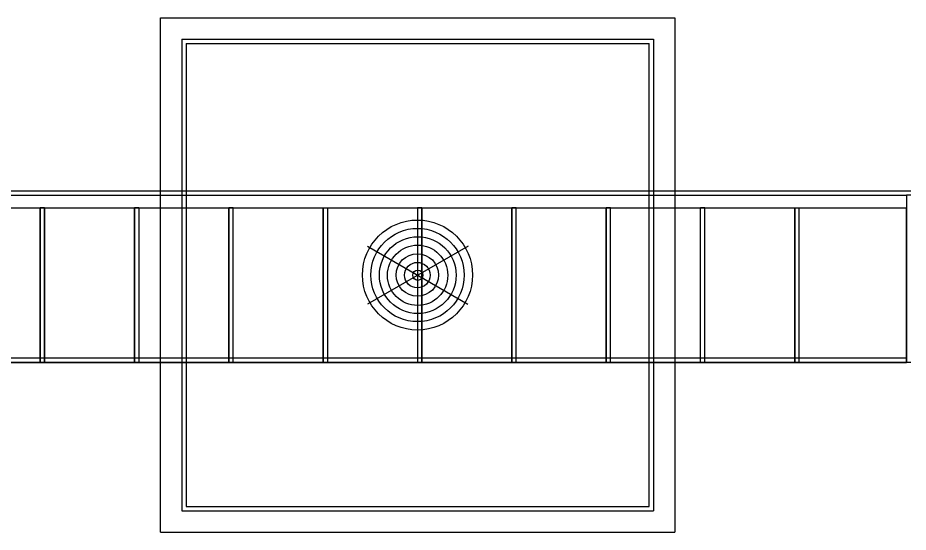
# Model space of a CAD drawing. Header units: inches. Extents: x 0 to 54693, y 0 to 31146.
# Drawn here: x 48571 to 50647, y 13498 to 14698 of the extents above; entities that cross this region are included whole.
import ezdxf
from ezdxf.lldxf.tags import DXFTag

# ---------------------------------------------------------------- set-up
doc = ezdxf.new("R2010")
doc.units = ezdxf.units.IN
doc.header["$MEASUREMENT"] = 0
doc.layers.add('Added', color=3, linetype='Continuous')
tags = doc.linetypes.add('fein_strichliert', pattern=[4, 1, -2, 1]).pattern_tags.tags
tags[8:9] = [DXFTag(74, 4), DXFTag(75, 0), DXFTag(340, '0'), DXFTag(46, 0.0), DXFTag(50, 0.0), DXFTag(44, 0.0), DXFTag(45, 0.0)]
tags[6:7] = [DXFTag(74, 4), DXFTag(75, 0), DXFTag(340, '0'), DXFTag(46, 0.0), DXFTag(50, 0.0), DXFTag(44, 0.0), DXFTag(45, 0.0)]
tags[4:5] = [DXFTag(74, 4), DXFTag(75, 0), DXFTag(340, '0'), DXFTag(46, 0.0), DXFTag(50, 0.0), DXFTag(44, 0.0), DXFTag(45, 0.0)]

msp = doc.modelspace()

# ---------------------------------------------------------------- linework, layer by layer
at = {"layer": 'Added', "linetype": 'fein_strichliert', "lineweight": -2, "ltscale": 0.18}
for p, q in [((48903.2, 13498.3), (48903.2, 14698.3)), ((48903.2, 14698.3), (50103.2, 14698.3)), ((50103.2, 14698.3), (50103.2, 13498.3)), ((48903.2, 13498.3), (50103.2, 13498.3))]:
    msp.add_line(p, q, dxfattribs=at)
at = {"layer": 'Added', "linetype": 'ByBlock', "lineweight": -2, "ltscale": 0.18}
for p, q in [((48953.2, 14648.3), (50053.2, 14648.3)), ((48953.2, 14648.3), (48953.2, 13548.3)), ((50053.2, 14648.3), (50053.2, 13548.3)), ((48963.2, 14638.3), (50043.2, 14638.3)), ((48963.2, 14638.3), (48963.2, 13558.3)), ((50043.2, 13558.3), (50043.2, 14638.3)), ((49503.5, 13963), (49503.5, 14232.8)), ((49386.1, 14165.5), (49619.9, 14030.5)), ((49620.9, 14165.3), (49386.1, 14030.5)), ((48953.2, 13548.3), (50053.2, 13548.3)), ((48963.2, 13558.3), (50043.2, 13558.3))]:
    msp.add_line(p, q, dxfattribs=at)
at = {"layer": 'Added', "linetype": 'Continuous', "lineweight": -2, "ltscale": 0.18}
for p, q in [((48353.2, 14294.3), (50653.2, 14294.3)), ((48363.2, 14284.3), (50643.2, 14284.3)), ((50653.2, 14284.3), (50643.2, 14284.3)), ((50643.2, 14284.3), (50643.2, 13904.3)), ((48363.2, 14255.3), (50643.2, 14255.3)), ((48363.2, 14255.3), (50643.2, 14255.3)), ((48623.2, 13894.3), (48623.2, 14255.3)), ((48633.2, 14255.3), (48623.2, 14255.3)), ((48623.2, 14255.3), (48623.2, 13894.3)), ((48633.2, 14255.3), (48633.2, 13894.3)), ((48633.2, 13894.3), (48633.2, 14255.3)), ((48853.2, 14255.3), (48843.2, 14255.3)), ((48843.2, 14255.3), (48843.2, 13894.3)), ((48843.2, 13894.3), (48843.2, 14255.3)), ((48853.2, 14255.3), (48853.2, 13894.3)), ((48853.2, 14255.3), (48853.2, 13894.3)), ((49063.2, 13894.3), (49063.2, 14255.3)), ((49073.2, 14255.3), (49063.2, 14255.3)), ((49063.2, 14255.3), (49063.2, 13894.3)), ((49073.2, 13894.3), (49073.2, 14255.3)), ((49073.2, 13894.3), (49073.2, 14255.3)), ((49283.2, 14255.3), (49293.2, 14255.3)), ((49283.2, 13894.3), (49283.2, 14255.3)), ((49283.2, 14255.3), (49283.2, 13894.3)), ((49293.2, 14255.3), (49293.2, 13894.3)), ((49293.2, 14255.3), (49293.2, 13894.3)), ((49513.2, 14255.3), (49503.2, 14255.3)), ((49503.2, 14255.3), (49503.2, 13894.3)), ((49503.2, 14255.3), (49503.2, 13894.3)), ((49513.2, 14255.3), (49513.2, 13894.3)), ((49513.2, 13894.3), (49513.2, 14255.3)), ((49733.2, 14255.3), (49723.2, 14255.3)), ((49723.2, 14255.3), (49723.2, 13894.3)), ((49723.2, 13894.3), (49723.2, 14255.3)), ((49733.2, 13894.3), (49733.2, 14255.3)), ((49733.2, 13894.3), (49733.2, 14255.3)), ((49953.2, 14255.3), (49943.2, 14255.3)), ((49943.2, 14255.3), (49943.2, 13894.3)), ((49943.2, 13894.3), (49943.2, 14255.3)), ((49953.2, 13894.3), (49953.2, 14255.3)), ((49953.2, 13894.3), (49953.2, 14255.3)), ((50163.2, 13894.3), (50163.2, 14255.3)), ((50173.2, 14255.3), (50163.2, 14255.3)), ((50163.2, 13894.3), (50163.2, 14255.3)), ((50173.2, 13894.3), (50173.2, 14255.3)), ((50173.2, 13894.3), (50173.2, 14255.3)), ((50383.2, 14255.3), (50393.2, 14255.3)), ((50383.2, 14255.3), (50383.2, 13894.3)), ((50383.2, 13894.3), (50383.2, 14255.3)), ((50393.2, 13894.3), (50393.2, 14255.3)), ((50393.2, 13894.3), (50393.2, 14255.3)), ((50643.2, 13894.3), (50643.2, 14255.3)), ((50643.2, 13894.3), (50643.2, 14255.3)), ((50653.2, 13894.3), (48353.2, 13894.3)), ((50643.2, 13904.3), (48363.2, 13904.3)), ((48363.2, 13894.3), (50643.2, 13894.3)), ((50653.2, 13894.3), (48363.2, 13894.3)), ((48633.2, 13894.3), (48623.2, 13894.3)), ((48843.2, 13894.3), (48853.2, 13894.3)), ((49063.2, 13894.3), (49073.2, 13894.3)), ((49283.2, 13894.3), (49293.2, 13894.3)), ((49503.2, 13894.3), (49513.2, 13894.3)), ((49723.2, 13894.3), (49733.2, 13894.3)), ((49953.2, 13894.3), (49943.2, 13894.3)), ((50163.2, 13894.3), (50173.2, 13894.3)), ((50393.2, 13894.3), (50383.2, 13894.3)), ((50643.2, 13904.3), (50643.2, 13894.3))]:
    msp.add_line(p, q, dxfattribs=at)
at = {"layer": 'Added', "linetype": 'ByBlock', "lineweight": -2, "ltscale": 0.18}
for centre, radius in [((49502.8, 14098.3), 128.3), ((49502.8, 14098.3), 108.8), ((49503.5, 14098), 89.6), ((49503.2, 14097.6), 70.3), ((49502.5, 14098.3), 49.6), ((49502.5, 14098), 29.8), ((49503.6, 14097.7), 11.9)]:
    msp.add_circle(centre, radius, dxfattribs=at)

doc.saveas('drawing.dxf')
